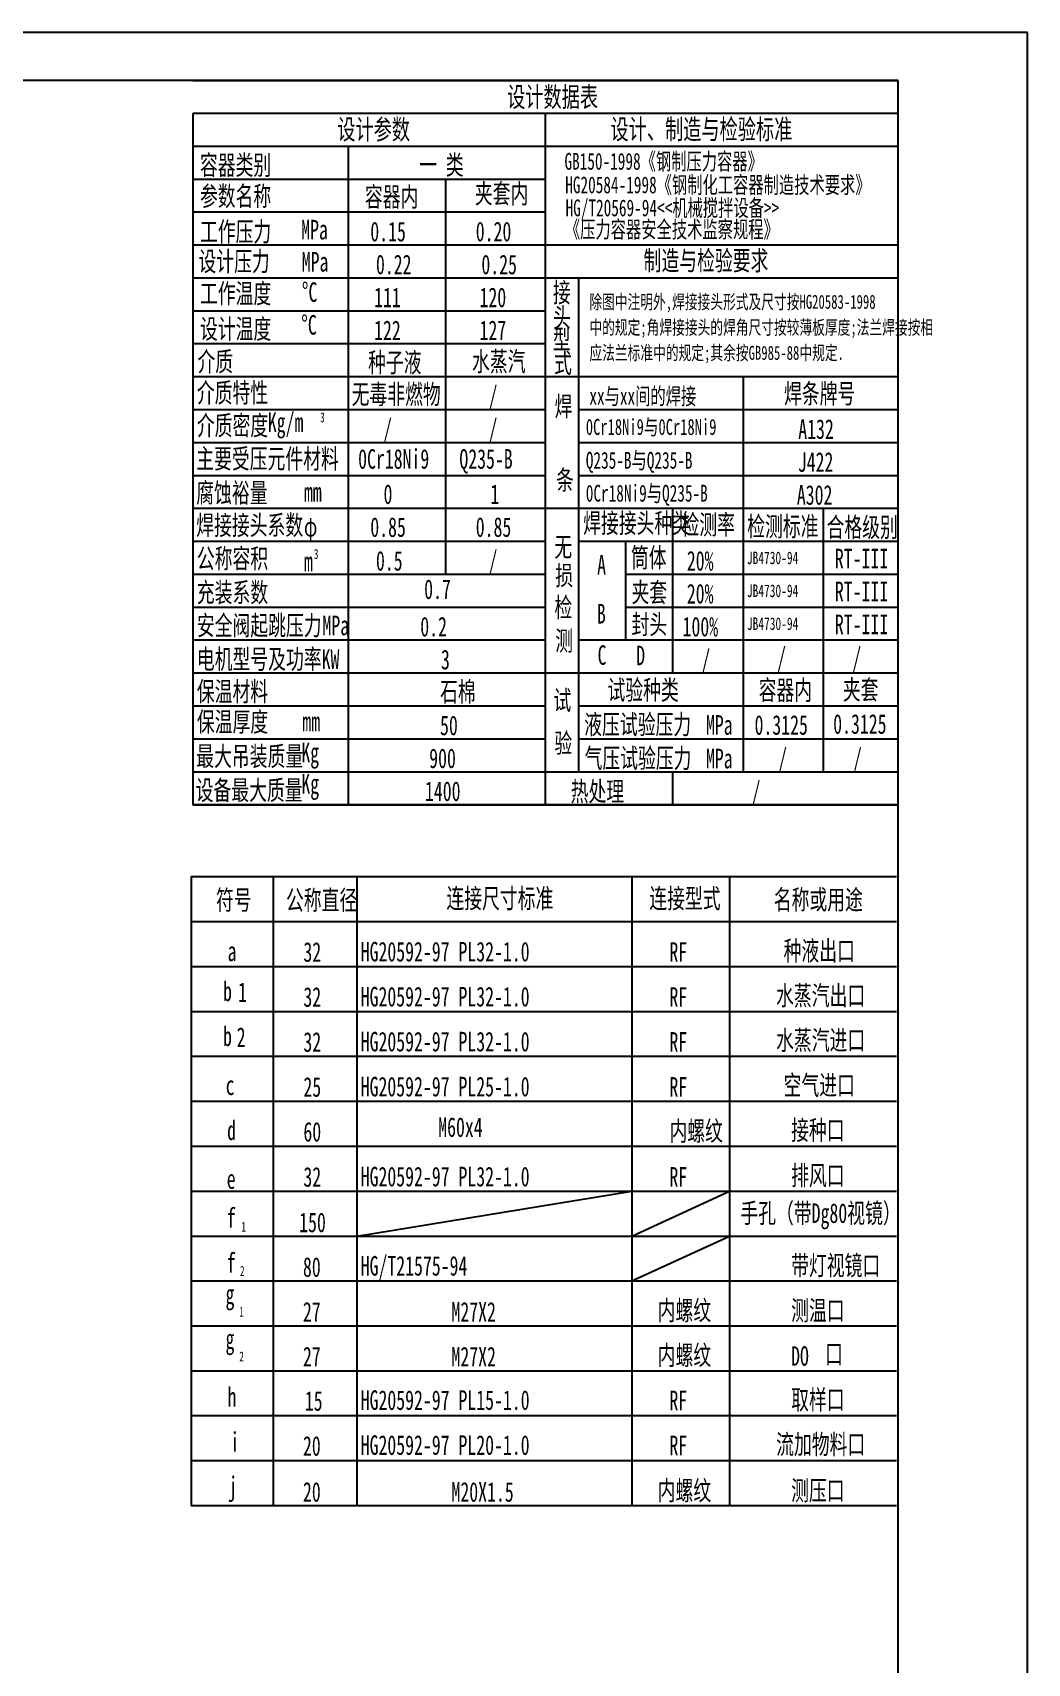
# Model space of a CAD drawing. Header units: millimetres. Extents: x 5008 to 9040, y 217 to 5920.
# Drawn here: x 7050 to 9040, y 2658 to 5920 of the extents above; entities that cross this region are included whole.
import ezdxf

# ---------------------------------------------------------------- set-up
doc = ezdxf.new("R2010")
doc.units = ezdxf.units.MM
for name, color, linetype, lineweight in [('4', 5, 'Continuous', 25), ('A', 2, 'Continuous', 25), ('CAXA3', 7, 'Continuous', 25), ('CAXA4', 3, 'Continuous', 25)]:
    doc.layers.add(name, color=color, linetype=linetype, lineweight=lineweight)
doc.layers.add('图框标题栏-粗线', color=3, linetype='Continuous')
doc.layers.add('图框标题栏-细线', color=7, linetype='Continuous')
doc.styles.add('标准', font='SIMFANG.TTF', dxfattribs={"width": 0.667})

msp = doc.modelspace()

# ---------------------------------------------------------------- linework, layer by layer
at = {"color": 3}
for p, q in [((8781.634, 5823.693), (7281.634, 5823.693)), ((7370.447, 5757.838), (7370.447, 4374.874)), ((7366.992, 4231.473), (7366.992, 2973.685))]:
    msp.add_line(p, q, dxfattribs=at)
at = {"layer": '4', "color": 0}
msp.add_line((7370.447, 5823.693), (8781.634, 5823.693), dxfattribs=at)
at = {"layer": '4', "color": 4}
for p, q in [((8781.634, 4374.874), (7370.447, 4374.874)), ((7366.992, 4231.473), (8778.18, 4231.473))]:
    msp.add_line(p, q, dxfattribs=at)
at = {"layer": 'A', "color": 3}
for p, q in [((7370.447, 4374.874), (8781.634, 4374.874)), ((7366.992, 4231.473), (8778.18, 4231.473)), ((7366.992, 2973.685), (8778.18, 2973.685))]:
    msp.add_line(p, q, dxfattribs=at)
at = {"layer": 'A', "color": 4}
msp.add_line((7371.03, 2973.685), (8778.18, 2973.685), dxfattribs=at)
msp.add_line((7371.03, 2973.685), (8778.18, 2973.685), dxfattribs=at)
msp.add_line((7371.03, 2973.685), (8778.18, 2973.685), dxfattribs=at)
msp.add_line((7371.03, 2973.685), (8778.18, 2973.685), dxfattribs=at)
msp.add_line((7371.03, 2973.685), (8778.18, 2973.685), dxfattribs=at)
at = {"layer": 'CAXA3', "color": 3}
for p, q in [((8781.634, 5757.838), (7370.447, 5757.838)), ((8076.04, 4374.874), (8076.04, 5757.838)), ((8781.634, 5691.982), (7370.447, 5691.982)), ((7681.379, 4374.874), (7681.379, 5691.982)), ((8076.04, 5626.127), (7370.447, 5626.127)), ((7875.841, 5626.127), (7875.841, 4835.862)), ((8076.04, 5560.272), (7370.447, 5560.272)), ((8781.634, 5494.416), (7370.447, 5494.416)), ((8781.634, 5428.561), (7370.447, 5428.561)), ((8141.896, 5428.561), (8141.896, 4440.73)), ((8076.04, 5362.705), (7370.447, 5362.705)), ((8076.04, 5296.85), (7370.447, 5296.85)), ((8781.634, 5230.994), (7370.447, 5230.994)), ((8471.173, 5230.994), (8471.173, 4440.73)), ((8076.04, 5165.139), (7370.447, 5165.139)), ((8781.634, 5165.139), (8141.896, 5165.139)), ((8076.04, 5099.284), (7370.447, 5099.284)), ((8781.634, 5099.284), (8141.896, 5099.284)), ((8076.04, 5033.428), (7370.447, 5033.428)), ((8781.634, 5033.428), (8141.896, 5033.428)), ((8781.634, 4967.573), (7370.447, 4967.573)), ((8330.054, 4967.573), (8330.054, 4638.296)), ((8631.107, 4967.573), (8631.107, 4440.73)), ((8076.04, 4901.717), (7370.447, 4901.717)), ((8076.04, 4835.862), (7370.447, 4835.862)), ((8781.634, 4835.862), (8235.975, 4835.862)), ((8076.04, 4770.007), (7370.447, 4770.007)), ((8781.634, 4770.007), (8235.975, 4770.007)), ((8076.04, 4704.151), (7370.447, 4704.151)), ((8781.634, 4704.151), (8141.896, 4704.151)), ((8781.634, 4638.296), (7370.447, 4638.296)), ((8781.634, 4572.44), (8141.896, 4572.44)), ((8781.634, 4506.585), (8141.896, 4506.585)), ((8781.634, 4440.73), (7370.447, 4440.73)), ((8330.054, 4440.73), (8330.054, 4374.874)), ((7531.21, 4231.473), (7531.21, 2973.685)), ((7698.607, 4231.473), (7698.607, 2973.685)), ((8248.884, 4228.772), (8248.884, 2973.685)), ((8443.747, 4231.473), (8443.747, 2973.685)), ((7366.992, 4141.612), (8778.18, 4141.612)), ((7366.992, 4051.752), (8778.18, 4051.752)), ((7366.992, 3961.891), (8778.18, 3961.891)), ((7366.992, 3872.031), (8778.18, 3872.031)), ((7366.992, 3782.17), (8778.18, 3782.17)), ((7366.992, 3692.309), (8778.18, 3692.309)), ((7366.992, 3602.449), (8778.18, 3602.449)), ((7366.992, 3512.588), (8778.18, 3512.588)), ((7366.992, 3422.727), (8778.18, 3422.727)), ((7366.992, 3332.867), (8778.18, 3332.867)), ((7366.992, 3243.267), (8778.18, 3243.267)), ((7371.03, 3153.406), (8778.18, 3153.406)), ((7366.992, 3063.546), (8778.18, 3063.546))]:
    msp.add_line(p, q, dxfattribs=at)
at = {"layer": 'CAXA3', "color": 4}
for p, q in [((8781.634, 4901.717), (8141.896, 4901.717)), ((8235.975, 4901.717), (8235.975, 4704.151)), ((8076.04, 4572.44), (7370.447, 4572.44)), ((8076.04, 4506.585), (7370.447, 4506.585)), ((7698.607, 3512.588), (8248.884, 3602.449)), ((8248.884, 3512.588), (8443.747, 3602.449)), ((8248.884, 3422.727), (8443.747, 3512.588)), ((7366.992, 3153.406), (8778.18, 3153.406))]:
    msp.add_line(p, q, dxfattribs=at)
at = {"layer": '图框标题栏-粗线'}
for p, q in [((8781.634, 5823.693), (5325.634, 5823.693)), ((8781.634, 313.293), (8781.634, 5823.693))]:
    msp.add_line(p, q, dxfattribs=at)
at = {"layer": '图框标题栏-细线'}
for p, q in [((9040.009, 5919.693), (5008.009, 5919.693)), ((9040.009, 217.293), (9040.009, 5919.693))]:
    msp.add_line(p, q, dxfattribs=at)

# ---------------------------------------------------------------- texts
at = {"layer": 'CAXA4', "color": 4, "linetype": 'Continuous', "lineweight": 25, "attachment_point": 1, "style": '标准'}
for s, insert, char_height in [('设计数据表', (7999.008, 5811.119), 40), ('设计参数', (7659.233, 5746.164), 40), ('设计、制造与检验标准', (8205.828, 5746.498), 40), ('容器类别', (7384.458, 5674.458), 39.2), ('一 类', (7822.939, 5674.735), 39.2), ('GB150-1998《钢制压力容器》', (8113.748, 5679.015), 33.6), ('参数名称', (7384.458, 5612.356), 39.2), ('容器内', (7714.418, 5610.823), 39.2), ('夹套内', (7934.508, 5617.333), 39.2), ('HG20584-1998《钢制化工容器制造技术要求》', (8115.344, 5631.952), 33.6), ('HG/T20569-94<<机械搅拌设备>>', (8116, 5585.918), 33.6), ('工作压力', (7384.458, 5541.191), 39.2), ('《压力容器安全技术监察规程》', (8114.571, 5542.938), 33.6), ('MPa', (7587.063, 5545.252), 39.2), ('0.15', (7725.311, 5541.391), 39.2), ('0.20', (7936.28, 5541.391), 39.2), ('设计压力', (7381.503, 5481.815), 39.2), ('MPa', (7588.076, 5480.97), 39.2), ('制造与检验要求', (8272.069, 5483.349), 39.2), ('0.22', (7736.609, 5475.535), 39.2), ('0.25', (7947.578, 5475.535), 39.2), ('工作温度', (7384.458, 5417.492), 39.2), ('{%%D}C', (7588.358, 5420.24), 39.2), ('接', (8090.705, 5419.543), 39.2), ('111', (7732.874, 5409.68), 39.2), ('120', (7943.843, 5409.68), 39.2), ('除图中注明外,焊接接头形式及尺寸按HG20583-1998', (8163.611, 5395.25), 28), ('设计温度', (7384.458, 5346.633), 39.2), ('{%%D}C', (7587.163, 5354.747), 39.2), ('头', (8090.787, 5369.596), 39.2), ('122', (7732.874, 5343.824), 39.2), ('127', (7943.843, 5343.824), 39.2), ('型', (8090.42, 5325.854), 39.2), ('中的规定;角焊接接头的焊角尺寸按较薄板厚度;法兰焊接按相', (8163.611, 5344.119), 28), ('介质', (7379.444, 5281.356), 39.2), ('种子液', (7720.838, 5279.602), 39.2), ('水蒸汽', (7928.902, 5281.562), 39.2), ('应法兰标准中的规定;其余按GB985-88中规定.', (8163.751, 5293.221), 28), ('式', (8092.839, 5278.335), 39.2), ('介质特性', (7378.23, 5219.084), 39.2), ('无毒非燃物', (7687.867, 5216.034), 39.2), ('焊条牌号', (8553.132, 5217.219), 39.2), ('/', (7961.77, 5212.114), 39.2), ('焊', (8094.082, 5191.792), 39.2), ('xx与xx间的焊接', (8163.634, 5209.407), 33.6), ('介质密度', (7378.23, 5153.556), 39.2), ('Kg/m', (7520.241, 5159.894), 39.2), ('3', (7625.061, 5160.023), 20), ('/', (7750.801, 5146.258), 39.2), ('/', (7961.77, 5146.258), 39.2), ('0Cr18Ni9与0Cr18Ni9', (8156.488, 5146.963), 32), ('A132', (8581.551, 5146.258), 39.2), ('主要受压元件材料', (7377.015, 5086.999), 39.2), ('0Cr18Ni9', (7700.97, 5086.542), 39.2), ('Q235-B', (7903.514, 5086.542), 39.2), ('Q235-B与Q235-B', (8156.488, 5081.041), 33.6), ('J422', (8580.617, 5080.403), 39.2), ('腐蚀裕量', (7377.036, 5018.802), 39.2), ('条', (8097.092, 5044.557), 39.2), ('mm', (7592.409, 5020.462), 39.2), ('0', (7751.735, 5016.104), 39.2), ('1', (7965.505, 5016.104), 39.2), ('0Cr18Ni9与Q235-B', (8156.488, 5015.186), 33.6), ('A302', (8578.749, 5014.547), 39.2), ('焊接接头系数', (7377.036, 4954.133), 39.2), ('焊接接头种类', (8151.172, 4958.307), 39.2), ('检测率', (8347.982, 4955.216), 39.2), ('φ', (7592.409, 4950.984), 39.2), ('0.85', (7725.311, 4950.249), 39.2), ('0.85', (7936.28, 4950.249), 39.2), ('检测标准', (8479.373, 4951.623), 39.2), ('合格级别', (8638.22, 4949.99), 39.2), ('公称容积', (7378.25, 4887.42), 39.2), ('无', (8093.533, 4910.681), 39.2), ('筒体', (8246.822, 4889.189), 39.2), ('m', (7592.409, 4881.469), 39.2), ('3', (7612.404, 4886.822), 20), ('0.5', (7736.609, 4882.837), 39.2), ('/', (7961.77, 4882.837), 39.2), ('A', (8179.124, 4874.954), 39.2), ('20%', (8358.572, 4882.837), 39.2), ('JB4730-94', (8478.766, 4881.69), 25.2), ('RT-III', (8654.824, 4887.328), 39.2), ('损', (8095.3, 4853.332), 39.2), ('充装系数', (7378.25, 4819.674), 39.2), ('0.7', (7833.06, 4825.957), 39.2), ('检', (8093.75, 4789.51), 39.2), ('夹套', (8247.865, 4819.595), 39.2), ('20%', (8358.572, 4816.981), 39.2), ('JB4730-94', (8478.766, 4815.835), 25.2), ('RT-III', (8654.824, 4821.473), 39.2), ('B', (8178.64, 4776.94), 39.2), ('安全阀起跳压力', (7378.25, 4753.492), 39.2), ('MPa', (7629.629, 4753.584), 39.2), ('0.2', (7825.299, 4751.126), 39.2), ('封头', (8247.865, 4755.888), 39.2), ('100%', (8350.075, 4751.126), 39.2), ('JB4730-94', (8478.766, 4749.98), 25.2), ('RT-III', (8654.824, 4755.617), 39.2), ('测', (8095.3, 4722.942), 39.2), ('电机型号及功率KW', (7378.25, 4686.206), 39.2), ('3', (7866.686, 4685.27), 39.2), ('C', (8180.008, 4694.223), 39.2), ('D', (8257.319, 4693.54), 39.2), ('/', (8387.705, 4685.27), 39.2), ('/', (8539.31, 4689.762), 39.2), ('/', (8689.836, 4689.762), 39.2), ('保温材料', (7378.25, 4621.37), 39.2), ('石棉', (7864.818, 4621.048), 39.2), ('试', (8091.765, 4603.952), 39.2), ('试验种类', (8199.861, 4624.478), 39.2), ('容器内', (8502.439, 4624.144), 39.2), ('夹套   ', (8670.858, 4624.796), 39.2), ('保温厚度', (7378.25, 4560.63), 39.2), ('mm', (7589.252, 4561.452), 39.2), ('50', (7864.818, 4553.56), 39.2), ('液压试验压力', (8153.309, 4555.495), 39.2), ('MPa', (8396.86, 4554.55), 39.2), ('0.3125', (8494.115, 4554.449), 39.2), ('0.3125', (8651.466, 4556.4), 39.2), ('验', (8093.533, 4518.184), 39.2), ('最大吊装质量', (7377.036, 4491.939), 39.2), ('Kg', (7587.289, 4499.375), 39.2), ('900', (7843.156, 4487.704), 39.2), ('气压试验压力', (8153.94, 4488.072), 39.2), ('MPa', (8396.86, 4487.379), 39.2), ('/', (8541.342, 4487.704), 39.2), ('/', (8691.058, 4487.704), 39.2), ('Kg', (7587.289, 4436.798), 39.2), ('设备最大质量', (7375.821, 4423.987), 39.2), ('1400', (7834.66, 4421.849), 39.2), ('热处理', (8126.219, 4421.528), 39.2), ('/', (8488.237, 4421.849), 39.2), ('符号', (7416.559, 4204.439), 39.2), ('公称直径', (7556.541, 4204.112), 39.2), ('连接尺寸标准', (7877.575, 4207.615), 39.2), ('连接型式', (8283.543, 4207.452), 39.2), ('名称或用途', (8532.577, 4205.065), 39.2), ('a', (7439.711, 4101.629), 39.2), ('32', (7591.47, 4100.302), 39.2), ('HG20592-97 PL32-1.0', (7706.068, 4100.978), 39.2), ('RF', (8323.779, 4100.302), 39.2), ('种液出口', (8552.239, 4102.897), 39.2), ('b', (7430.7, 4021.585), 39.2), ('1', (7460.775, 4019.881), 39.2), ('水蒸汽出口', (8537.206, 4013.253), 39.2), ('32', (7591.47, 4010.331), 39.2), ('HG20592-97 PL32-1.0', (7706.068, 4011.007), 39.2), ('RF', (8323.779, 4010.331), 39.2), ('b', (7430.7, 3931.614), 39.2), ('2', (7457.973, 3929.909), 39.2), ('32', (7591.47, 3920.359), 39.2), ('HG20592-97 PL32-1.0', (7706.068, 3921.035), 39.2), ('RF', (8323.779, 3920.359), 39.2), ('水蒸汽进口', (8537.206, 3923.934), 39.2), ('c', (7435.934, 3833.805), 39.2), ('25', (7591.47, 3830.388), 39.2), ('HG20592-97 PL25-1.0', (7706.068, 3831.064), 39.2), ('RF', (8323.779, 3830.388), 39.2), ('空气进口', (8552.239, 3833.963), 39.2), ('d', (7438.777, 3743.724), 39.2), ('60', (7591.47, 3740.759), 39.2), ('M60x4', (7861.205, 3750.047), 39.2), ('内螺纹', (8323.779, 3742.392), 39.2), ('接种口', (8567.272, 3744.008), 39.2), ('排风口', (8567.272, 3653.367), 39.2), ('e', (7437.996, 3646.258), 39.2), ('32', (7591.47, 3650.445), 39.2), ('HG20592-97 PL32-1.0', (7706.068, 3651.121), 39.2), ('RF', (8323.779, 3650.445), 39.2), ('f', (7438.059, 3568.648), 39.2), ('150', (7582.973, 3559.455), 39.2), ('手孔（带Dg80视镜）', (8465.72, 3577.974), 39.2), ('1', (7467.536, 3540.979), 20), ('f', (7438.059, 3478.676), 39.2), ('80', (7590.536, 3470.159), 39.2), ('HG/T21575-94 ', (7706.068, 3472.62), 39.2), ('带灯视镜口', (8567.272, 3473.426), 39.2), ('2', (7464.681, 3452.805), 20), ('g', (7435.668, 3415.813), 39.2), ('1', (7463.253, 3371.231), 20), ('27', (7590.536, 3380.531), 39.2), ('M27X2', (7887.745, 3380.531), 39.2), ('内螺纹', (8300.341, 3383.471), 39.2), ('测温口', (8567.272, 3383.448), 39.2), ('g', (7435.668, 3326.213), 39.2), ('内螺纹', (8300.341, 3293.871), 39.2), ('口', (8635.267, 3296.191), 39.2), ('2', (7463.253, 3281.631), 20), ('27', (7590.536, 3290.931), 39.2), ('M27X2', (7887.745, 3290.931), 39.2), ('DO', (8567.272, 3292.214), 39.2), ('h', (7439.625, 3210.152), 39.2), ('15', (7594.271, 3202.321), 39.2), ('HG20592-97 PL15-1.0', (7706.068, 3204.015), 39.2), ('RF', (8323.779, 3203.339), 39.2), ('取样口', (8567.272, 3204.911), 39.2), ('i', (7445.228, 3120.181), 39.2), ('20', (7590.536, 3112.349), 39.2), ('HG20592-97 PL20-1.0', (7706.068, 3114.044), 39.2), ('RF', (8323.779, 3113.368), 39.2), ('流加物料口', (8537.206, 3115.593), 39.2), ('j', (7441.493, 3031.5), 39.2), ('20', (7590.536, 3020.331), 39.2), ('M20X1.5', (7887.745, 3020.331), 39.2), ('内螺纹', (8300.341, 3023.271), 39.2), ('测压口', (8567.272, 3023.248), 39.2)]:
    msp.add_mtext(s, dxfattribs=dict(at, insert=insert, char_height=char_height))

doc.saveas('drawing.dxf')
